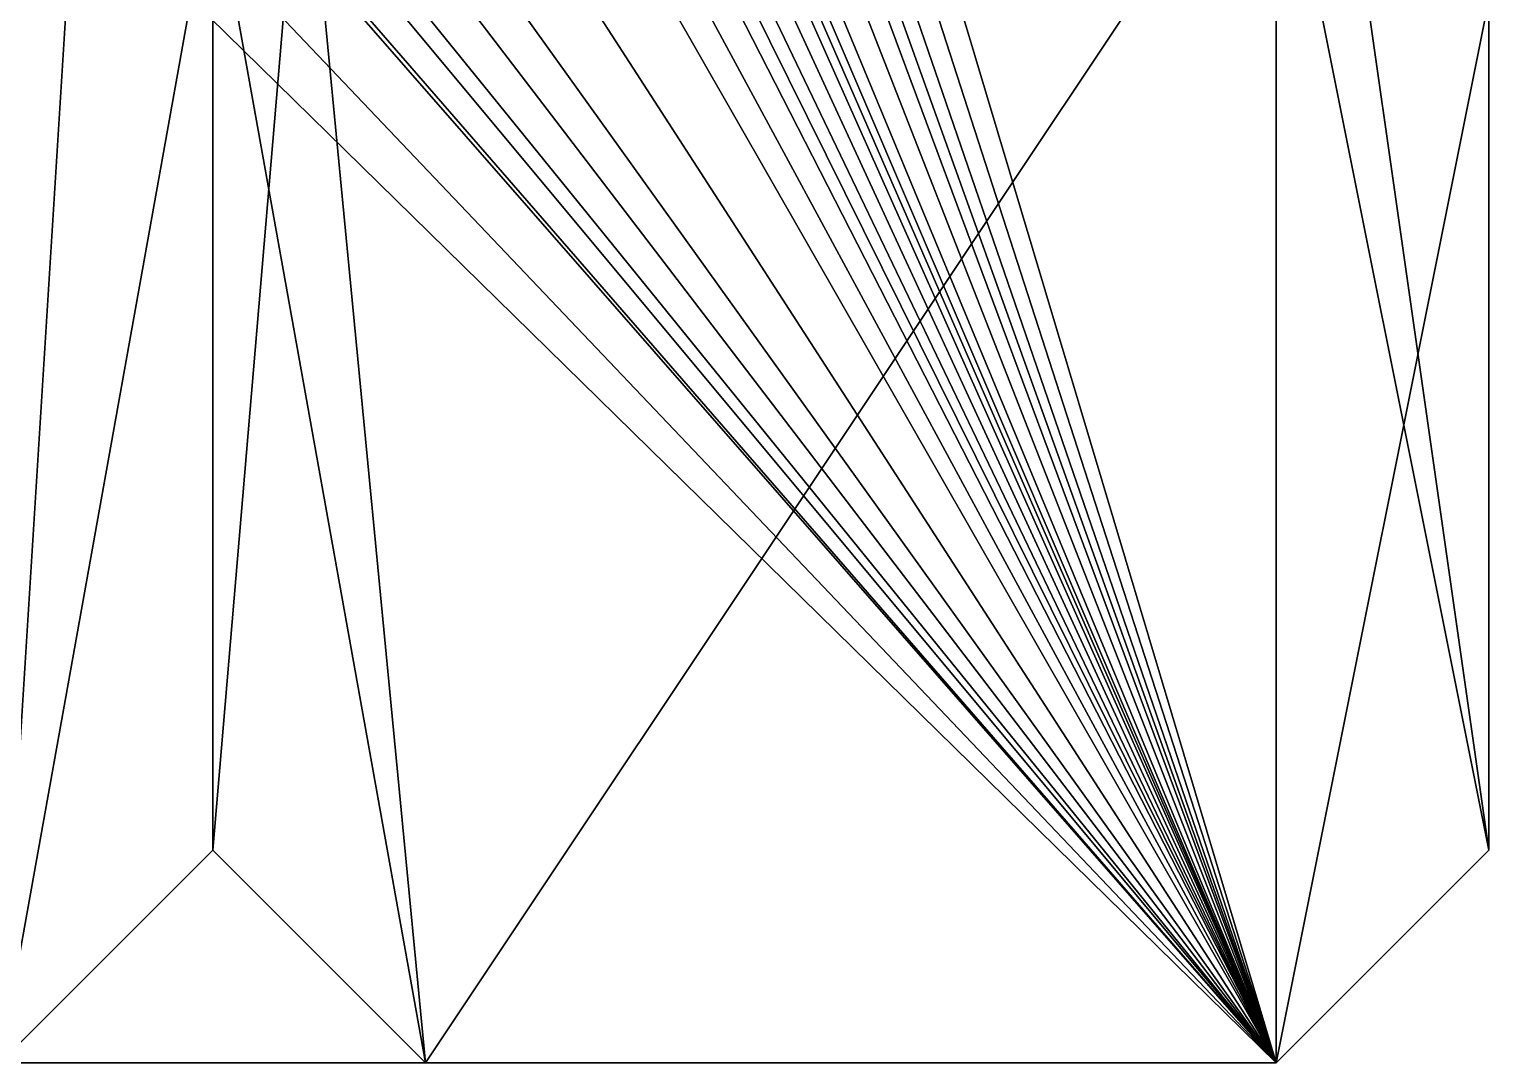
# Model space of a CAD drawing. Header units: metres. Extents: x 10 to 110, y 10 to 115.
# Drawn here: x 75.68 to 110, y 10 to 34.3 of the extents above; entities that cross this region are included whole.
import ezdxf

# ---------------------------------------------------------------- set-up
doc = ezdxf.new("R2010")
doc.units = ezdxf.units.M

msp = doc.modelspace()

# ---------------------------------------------------------------- linework, layer by layer
at = {"layer": 'STL2DXF'}
for points in [[(96.023, 40.033, -0.6), (105, 110, -0.6), (105, 10, -0.6)], [(105, 10, -0.6), (105, 110, -0.6), (105, 50, -0.6)], [(105, 10, -0.6), (105, 50, -0.6), (110, 15, -0.6)], [(110, 15, -0.6), (105, 50, -0.6), (110, 45, -0.6)], [(110, 45, -0.6), (110, 15), (110, 15, -0.6)], [(110, 15), (110, 45, -0.6), (110, 35)], [(73, 44.875, 0.5), (75, 10, 0.5), (80, 37.879, 0.5)], [(80, 37.879, 0.5), (85, 10, 0.5), (82.121, 40, 0.5)], [(80, 37.879), (82.121, 40), (80, 15)], [(80, 15), (82.121, 40), (85, 10)], [(80, 37.879), (85, 10), (82.121, 40)], [(82.121, 40, 0.5), (85, 10, 0.5), (105, 40, 0.5)], [(85, 10), (82.121, 40), (105, 40)], [(82.121, 40), (85, 10), (105, 40)], [(105, 40, 0.5), (85, 10, 0.5), (105, 10, 0.5)], [(85, 10), (105, 40), (105, 10)], [(105, 40), (85, 10), (105, 10)], [(105, 10, -0.6), (95.998, 37.87, -0.6), (96.023, 40.033, -0.6)], [(105, 40, 0.5), (105, 10, 0.5), (110, 15, 0.5)], [(105, 40, 0.5), (110, 15, 0.5), (110, 35, 0.5)], [(105, 10), (105, 40), (110, 35)], [(105, 40), (105, 10), (110, 15)], [(105, 40), (110, 15), (110, 35)], [(75, 10, -0.6), (74.751, 37.794, -0.6), (76.736, 37.717, -0.6)], [(80, 37.879, 0.5), (75, 10, 0.5), (80, 15, 0.5)], [(85, 10, 0.5), (80, 37.879, 0.5), (80, 15, 0.5)], [(80, 37.879, 0.5), (80, 15), (80, 15, 0.5)], [(80, 15), (80, 37.879, 0.5), (80, 37.879)], [(80, 37.879), (80, 15, 0.5), (80, 15)], [(80, 15, 0.5), (80, 37.879), (80, 37.879, 0.5)], [(85, 10), (80, 37.879), (80, 15)], [(105, 10, -0.6), (95.54, 37.514, -0.6), (95.998, 37.87, -0.6)], [(75, 10, -0.6), (76.736, 37.717, -0.6), (105, 10, -0.6)], [(105, 10, -0.6), (76.736, 37.717, -0.6), (78.822, 37.539, -0.6)], [(105, 10, -0.6), (78.822, 37.539, -0.6), (81.596, 36.776, -0.6)], [(105, 10, -0.6), (95.285, 37.081, -0.6), (95.54, 37.514, -0.6)], [(105, 10, -0.6), (82.69, 36.776, -0.6), (83.046, 37.081, -0.6)], [(105, 10, -0.6), (83.046, 37.081, -0.6), (84.395, 36.954, -0.6)], [(105, 10, -0.6), (92.028, 37.03, -0.6), (92.384, 37.336, -0.6)], [(105, 10, -0.6), (92.384, 37.336, -0.6), (92.817, 37.336, -0.6)], [(105, 10, -0.6), (92.817, 37.336, -0.6), (93.25, 36.929, -0.6)], [(105, 10, -0.6), (95.107, 36.598, -0.6), (95.285, 37.081, -0.6)], [(105, 10, -0.6), (81.596, 36.776, -0.6), (81.876, 36.623, -0.6)], [(105, 10, -0.6), (81.876, 36.623, -0.6), (82.69, 36.776, -0.6)], [(105, 10, -0.6), (84.395, 36.954, -0.6), (85.82, 36.75, -0.6)], [(105, 10, -0.6), (85.82, 36.75, -0.6), (87.881, 36.496, -0.6)], [(105, 10, -0.6), (91.774, 36.7, -0.6), (92.028, 37.03, -0.6)], [(105, 10, -0.6), (93.25, 36.929, -0.6), (93.657, 36.521, -0.6)], [(105, 10, -0.6), (87.881, 36.496, -0.6), (89.916, 36.369, -0.6)], [(105, 10, -0.6), (89.916, 36.369, -0.6), (90.731, 36.394, -0.6)], [(105, 10, -0.6), (90.731, 36.394, -0.6), (91.468, 36.471, -0.6)], [(105, 10, -0.6), (91.468, 36.471, -0.6), (91.774, 36.7, -0.6)], [(105, 10, -0.6), (93.657, 36.521, -0.6), (94.14, 36.191, -0.6)], [(105, 10, -0.6), (94.802, 36.063, -0.6), (95.107, 36.598, -0.6)], [(105, 10, -0.6), (94.14, 36.191, -0.6), (94.802, 36.063, -0.6)], [(105, 10), (110, 35), (110, 15)], [(110, 35), (110, 15, 0.5), (110, 15)], [(110, 15, 0.5), (110, 35), (110, 35, 0.5)], [(85, 10, 0.5), (80, 15, 0.5), (75, 10, 0.5)], [(85, 10, 0.5), (80, 15), (85, 10)], [(80, 15), (85, 10, 0.5), (80, 15, 0.5)], [(80, 15), (85, 10, 0.5), (85, 10)], [(85, 10, 0.5), (80, 15), (80, 15, 0.5)], [(110, 15), (105, 10, 0.5), (105, 10)], [(105, 10, 0.5), (110, 15), (110, 15, 0.5)], [(110, 15, -0.6), (105, 10), (105, 10, -0.6)], [(105, 10), (110, 15, -0.6), (110, 15)], [(105, 10), (75, 10, -0.6), (105, 10, -0.6)], [(75, 10, -0.6), (105, 10), (85, 10)], [(75, 10, -0.6), (85, 10), (75, 10, 0.5)], [(75, 10, 0.5), (85, 10), (85, 10, 0.5)], [(105, 10, 0.5), (85, 10), (105, 10)], [(85, 10), (105, 10, 0.5), (85, 10, 0.5)]]:
    msp.add_3dface(points, dxfattribs=at)

doc.saveas('drawing.dxf')
